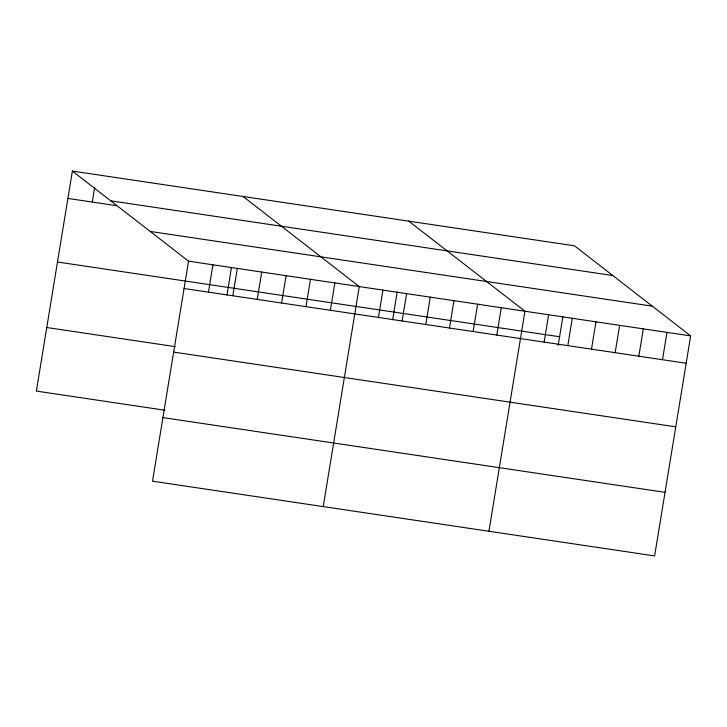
<?xml version="1.0" encoding="UTF-8"?>
<svg xmlns="http://www.w3.org/2000/svg" width="727" height="727" viewBox="0 0 727 727"><rect width="100%" height="100%" fill="white"/><g stroke="black" fill="none" stroke-linecap="round" stroke-linejoin="round"><path stroke-width="1.09" d="M72.382 171.081L188.538 261.166L152.506 481.183L654.618 555.919L690.65 335.91L574.494 245.817L72.382 171.081L36.35 391.09L164.947 410.237M92.293 202.061L94.619 187.839M208.449 292.145L212.92 264.801M226.96 295.062L231.495 267.336M232.831 295.771L237.311 268.427M257.222 299.406L261.702 272.062M281.613 303.032L286.093 275.687M306.003 306.667L310.474 279.322M330.385 310.293L334.865 282.948M323.224 506.592L359.256 286.583L243.1 196.499M378.449 317.445L382.929 290.1M392.653 319.726L397.196 292M402.122 320.97L406.593 293.626M425.795 324.496L430.266 297.152M449.459 328.013L453.939 300.678M473.132 331.539L477.612 304.195M496.805 335.065L501.285 307.721M488.926 531.255L524.949 311.247L408.792 221.162M544.15 342.108L548.621 314.764M558.172 345.479L562.889 316.663M567.814 345.634L572.294 318.29M591.487 349.16L595.967 321.816M615.16 352.677L619.64 325.342M638.833 356.203L643.304 328.858M662.497 359.729L666.977 332.384M110.713 200.816L612.825 275.551M67.902 198.426L116.674 205.686M150.207 231.44L652.319 306.176M188.538 261.166L690.65 335.91M57.488 262.011L559.599 336.746M184.058 288.51L686.17 363.246M46.764 327.513L175.352 346.652M173.644 352.095L675.765 426.831M162.921 417.598L665.032 492.333"/></g></svg>
